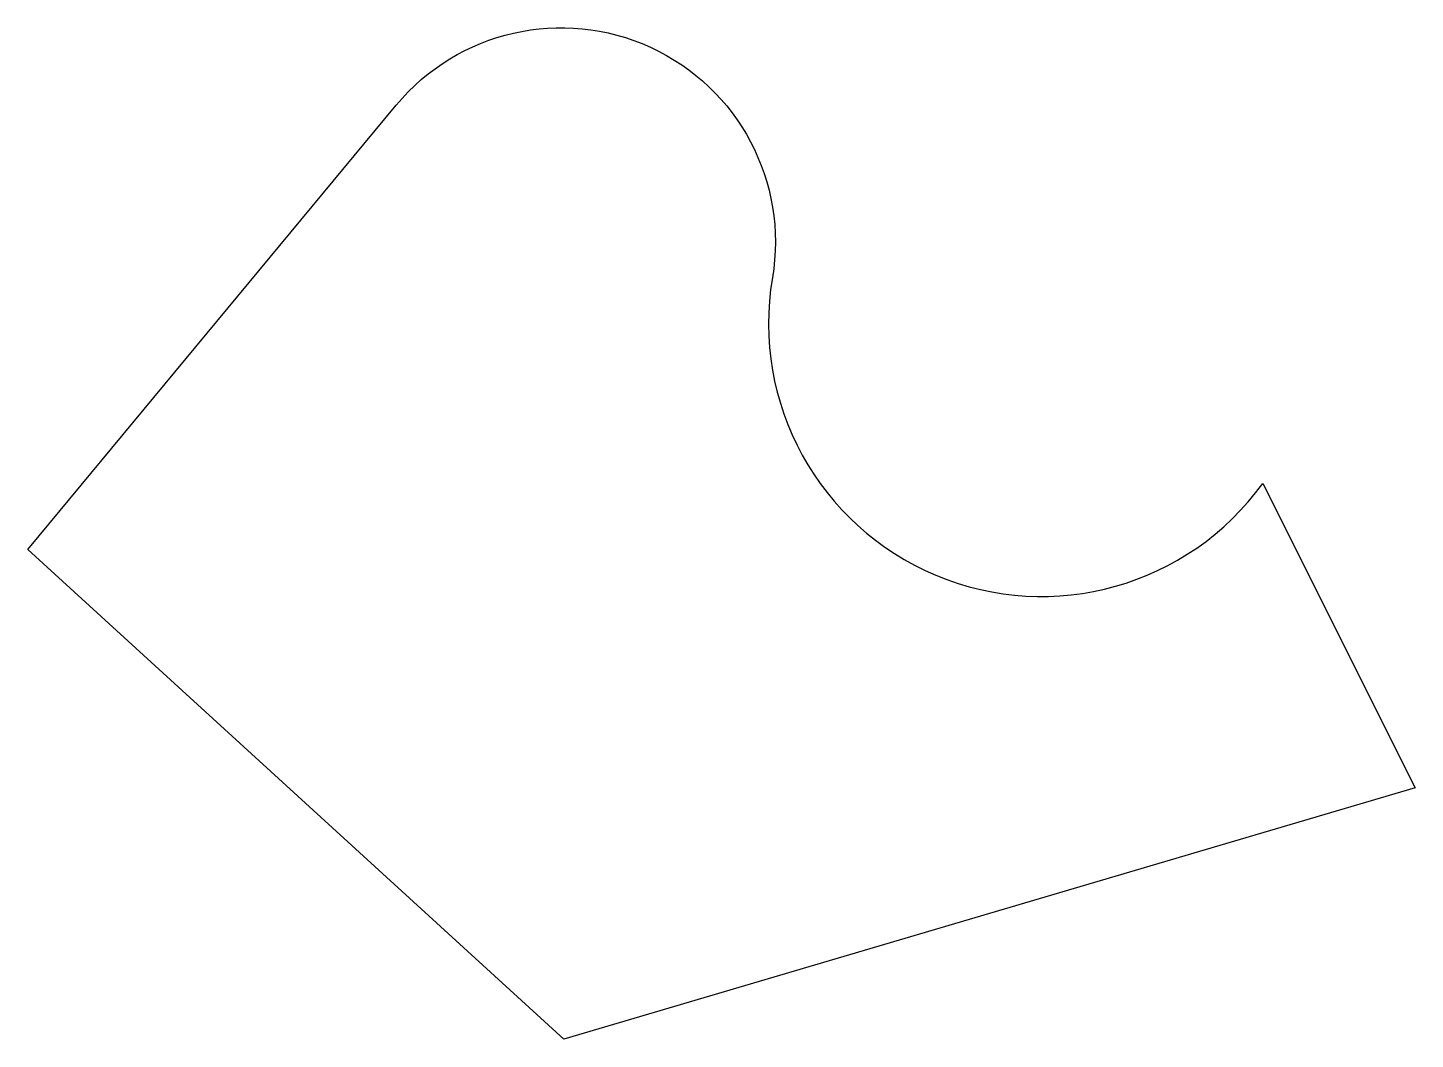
# Model space of a CAD drawing. Header units: millimetres. Extents: x 212 to 426, y 46 to 201.
import ezdxf

# ---------------------------------------------------------------- set-up
doc = ezdxf.new("R2010")
doc.units = ezdxf.units.MM

msp = doc.modelspace()

# ---------------------------------------------------------------- linework, layer by layer
msp.add_lwpolyline([(212.09, 121.07), (268.81, 189.46, -0.767148), (326.7, 162.89, 0.793948), (402.19, 131.23), (425.66, 84.34), (294.62, 45.65)], format="xyb", close=True)

doc.saveas('drawing.dxf')
